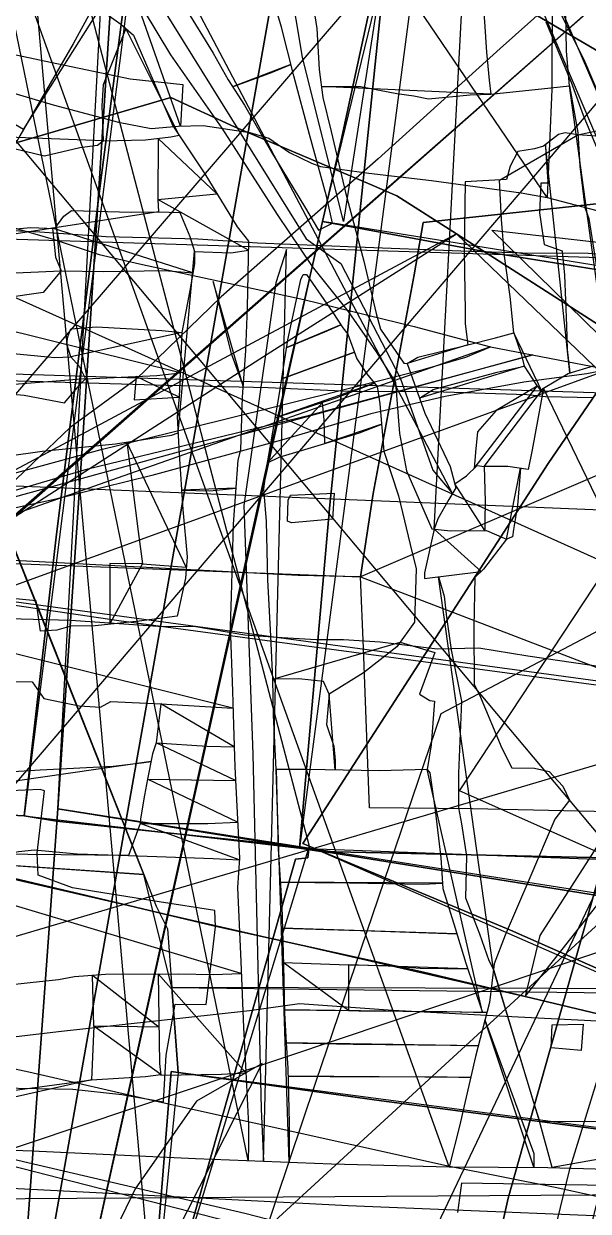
# Model space of a CAD drawing. Extents: x -6790 to 12600, y -1098 to 2171.
# Drawn here: x 399.6 to 434.1, y 421.6 to 494.2 of the extents above; entities that cross this region are included whole.
import ezdxf

# ---------------------------------------------------------------- set-up
doc = ezdxf.new("R2010")
doc.units = 0

msp = doc.modelspace()

# ---------------------------------------------------------------- linework, layer by layer
for points in [[(461.235, 449.5), (55.186, 632.102)], [(533.788, 632.45), (429.949, 612.593), (424.157, 561.315), (420.131, 526.142), (399.522, 409.982), (400.324, 409.705), (415.141, 404.633), (417.437, 403.654), (434.789, 398.635), (473.604, 386.981), (487.01, 383.269), (490.282, 396.013), (499.68, 430.893), (511.789, 475.885), (522.821, 518.226)], [(396.382, 241.494), (408.986, 321.033), (416.171, 357.766), (425.823, 407.503), (429.178, 422.451), (435.123, 443.514), (436.907, 452.178), (445.188, 474.387), (452.637, 493.496), (453.002, 494.431), (459.924, 518.297), (462.514, 523.181), (465.654, 523.349), (471.116, 525.149), (471.74, 525.257), (479.183, 536.294), (484.257, 549.953), (488.056, 560.75), (496.899, 578.961), (504.203, 595.31), (509.554, 603.761), (513.334, 615.269), (521.616, 609.867)], [(415.212, 604.222), (410.957, 564.821), (404.111, 504.21), (403.41, 502.445), (404.663, 502.105), (404.507, 501.081), (405.216, 500.288), (403.159, 468.245), (401.668, 446.218), (397.809, 393.148)], [(431.853, 495.891), (431.831, 490.178), (431.559, 483.579), (354.967, 596.29)], [(400.112, 576.182), (393.263, 552.748), (385.778, 527.97), (384.951, 498.27), (384.766, 497.325), (391.404, 481.203), (392.341, 478.837), (400.931, 457.316), (406.917, 442.217), (407.683, 440.284), (408.374, 438.903), (408.639, 435.307), (450.597, 434.805), (497.405, 434.974), (501.431, 435.07), (501.778, 435.078), (512.329, 436.132), (524.536, 437.455)], [(457.827, 574.096), (456.072, 567.162), (455.333, 562.2), (454.831, 562.243), (454.496, 559.557), (451.433, 534.658), (448.684, 511.652), (446.528, 495.783), (444.267, 475.954), (441.063, 447.852), (440.6, 442.932), (438.867, 443.144), (417.732, 443.629), (416.417, 443.822), (418.285, 464.8), (422.349, 504.411), (424.494, 525.575), (425.665, 529.628), (428.948, 549.776), (432.648, 571.718), (433.51, 573.794)], [(277.919, 557.322), (326.155, 546.663), (385.576, 534.665), (387.009, 534.021), (424.375, 526.227), (446.438, 521.682), (453.614, 520.27), (471.79, 516.481), (515.041, 507.212), (514.165, 499.882), (514.019, 494.129), (508.297, 492.202), (499.544, 488.426), (487.29, 483.375), (478.844, 480.012), (472.741, 477.259), (465.874, 473.925), (442.707, 461.369), (434.006, 456.761), (425.06, 452.023), (417.413, 429.513), (407.772, 400.864)], [(437.716, 479.894), (405.823, 554.675)], [(498.924, 414.491), (479.56, 423.32), (452.199, 435.79), (426.19, 447.318), (441.981, 471.246), (452.782, 487.366), (452.375, 487.607), (442.121, 493.669), (416.688, 508.757), (400.46, 518.515), (398.691, 519.176), (381.977, 524.851), (380.519, 525.726), (366.798, 533.889), (354.127, 541.702), (346.795, 532.849), (344.222, 536.548), (343.013, 538.088), (338.631, 539.338), (330.489, 541.529), (316.296, 545.419), (297.427, 550.451), (292.695, 551.701)], [(291.654, 548.335), (311.75, 543.988), (330.99, 539.686), (337.535, 538.183), (347.399, 528.45), (354.912, 536.397), (356.504, 535.273), (369.693, 526.693), (378.592, 520.979), (373.609, 510.357), (381.159, 511.387), (397.795, 513.466), (398.751, 513.71), (412.586, 505.444), (444.791, 486.593), (431.613, 467.319), (416.625, 444.118), (417.011, 443.957), (429.322, 438.817), (459.463, 425.508), (495.259, 409.807), (523.777, 397.188)], [(443.227, 536.353), (432.529, 541.251), (432.292, 541.384), (431.003, 538.54), (425.69, 527.573), (422.406, 522.738), (417.774, 516.21), (416.079, 513.858), (414.048, 511.041), (409.84, 505.046), (408.126, 503.073), (402.595, 492.965), (399.565, 487.724), (399.348, 487.349), (390.551, 471.321), (388.607, 467.673), (383.991, 461.011), (381.314, 457.148), (374.925, 447.718), (366.508, 435.295), (363.927, 431.486), (348.893, 409.964)], [(404.56, 498.927), (408.558, 492.291), (411.686, 487.799), (415.068, 482.528), (417.208, 479.363), (419.408, 476.608), (421.105, 474.153), (422.283, 472.271), (422.53, 469.149), (422.963, 466.876), (424.517, 463.33), (425.651, 463.212), (427.854, 463.229), (429.064, 462.692), (427.655, 460.863), (427.125, 460.354), (427.071, 457.336), (427.096, 453.825), (427.416, 453.2), (428.778, 449.926), (429.395, 448.729), (430.785, 448.722), (431.665, 448.507), (432.51, 447.607), (432.91, 446.765), (432.022, 445.6), (430.503, 442.013), (428.994, 438.516), (428.313, 436.758), (428.028, 434.405), (427.169, 431.099), (426.191, 426.846), (425.57, 424.359), (385.002, 537.218)], [(416.984, 497.132), (417.483, 493.889), (417.637, 491.386), (417.842, 489.688), (418.365, 487.611), (419.242, 483.886), (420.361, 479.694), (421.107, 476.479), (421.383, 475.533), (422.794, 473.461), (423.01, 473.428), (424.091, 470.401), (425.628, 467.15), (425.981, 465.844), (425.548, 465.134), (424.876, 463.945), (424.641, 463.318), (428.496, 535.722)], [(439.369, 517.96), (425.539, 519.483), (424.691, 519.723), (389.115, 523.16), (374.738, 524.605), (355.702, 526.479), (338.956, 528.247), (327.602, 529.6), (327.623, 526.506), (327.72, 512.021), (328.098, 493.576), (328.566, 491.005), (329.749, 478.091), (330.549, 469.15), (330.772, 468.14), (336.908, 467.362), (357.163, 464.604), (374.404, 462.145), (384.645, 460.73), (394.739, 459.299), (405.396, 457.734), (454.627, 451.104)], [(750.28, 68.681), (377.406, 512.906), (377.406, 512.906), (387.796, 519.124), (392.98, 520.501), (401.865, 521.167), (412.986, 519.963), (423.161, 516.843), (429.873, 512.326), (440.866, 503.829), (450.014, 496.045), (462.536, 483.309), (470.713, 474.994), (483.083, 460.718), (489.704, 451.77), (500.783, 438.102), (516.389, 415.333)], [(254.097, 277.969), (460.985, 520.298)], [(528.56, 464.133), (446.246, 477.305), (427.925, 480.224), (417.829, 482.103), (417.829, 482.103), (418.964, 487.079), (422.759, 504.574), (425.258, 516.074), (426.987, 519.711), (430.59, 519.112), (439.631, 517.639), (457.829, 514.637), (478.2, 511.499), (492.905, 509.233), (494.015, 509.159), (501.25, 508.077), (518.062, 506.204)], [(528.56, 464.133), (446.246, 477.305), (427.925, 480.224), (417.829, 482.103), (417.829, 482.103), (418.964, 487.079), (422.759, 504.574), (425.258, 516.074), (426.987, 519.711), (430.59, 519.112), (439.631, 517.639), (457.829, 514.637), (478.2, 511.499), (492.905, 509.233), (494.015, 509.159), (501.25, 508.077), (518.062, 506.204)], [(403.768, 418.927), (409.422, 444.517), (414.633, 468.103), (417.829, 482.103), (417.829, 482.103), (418.964, 487.079), (422.759, 504.574)], [(403.768, 418.927), (409.422, 444.517), (414.633, 468.103), (417.829, 482.103), (417.829, 482.103), (418.964, 487.079), (422.759, 504.574)], [(403.093, 495.915), (405.516, 494.163), (406.292, 493.492), (408.696, 487.956), (410.641, 485.025), (412.612, 481.773), (413.319, 480.902), (413.226, 476.856), (413.133, 474.213), (412.935, 471.4), (412.815, 468.164), (412.656, 467.537), (412.38, 463.617), (412.254, 459.222), (412.201, 457.372), (412.327, 453.415), (412.393, 451.339), (412.47, 448.79), (412.651, 445.19), (412.755, 443.208), (412.649, 441.416), (412.841, 436.906), (413.014, 432.861), (413.145, 430.166), (413.303, 426.911), (413.321, 425.706), (413.282, 424.744), (397.81, 500.055)], [(438.529, 498.889), (407.411, 471.43), (387.834, 454.19), (380.095, 447.375), (379.72, 447.239), (378.199, 446.69), (380.457, 446.195), (394.001, 443.147), (403.424, 440.936), (411.194, 439.09), (424.008, 436.257), (430.21, 434.769), (442.739, 431.763)], [(379.471, 495.397), (385.95, 493.821), (388.305, 493.074), (391.473, 492.116), (397.304, 490.444), (401.389, 489.238), (405.368, 488.183), (407.366, 487.793), (409.023, 487.923), (410.55, 487.972), (413.385, 487.547), (414.554, 487.206), (415.821, 486.313), (417.169, 485.68), (417.705, 485.469), (420.652, 485.06), (424.485, 484.605), (429.959, 483.858), (431.559, 483.579), (436.285, 482.329)], [(517.57, 495.355), (514.019, 494.129), (508.297, 492.202), (499.544, 488.426), (487.29, 483.375), (478.844, 480.012), (472.741, 477.259), (465.874, 473.925), (442.707, 461.369), (434.006, 456.761), (425.06, 452.023), (417.413, 429.513), (407.772, 400.864)], [(409.418, 495.194), (411.154, 492.388), (412.074, 490.764), (413.062, 489.219), (414.722, 486.35), (416.736, 483.033), (417.589, 481.586), (418.434, 482.007), (418.073, 483.649), (417.03, 487.412), (416.077, 491.007), (415.334, 493.969), (415.097, 494.729)], [(446.599, 484.503), (433.051, 483.018), (423.978, 482.045), (423.422, 478.856), (420.924, 465.486), (420.145, 460.409), (416.344, 460.483), (398.604, 461.414), (390.04, 461.66), (378.927, 461.971), (365.138, 462.592), (362.469, 462.63), (362.469, 462.63), (362.137, 465.564), (361.505, 471.153), (361.359, 474.522), (361.355, 474.611), (361.473, 475.392), (364.374, 480.895), (365.284, 482.961), (366.269, 484.107), (366.983, 487.095), (369.019, 494.562)], [(431.469, 494.3), (432.269, 492.401), (433.02, 490.617), (433.749, 488.597), (434.598, 486.55)], [(346.565, 492.248), (351.792, 492.811), (354.2, 492.811), (357.202, 492.313), (362.603, 490.946), (371.078, 488.748), (375.648, 487.541), (386.66, 484.91), (393.992, 483.172), (401.376, 481.038), (404.185, 480.092), (406.654, 479.526), (416.686, 477.344), (423.439, 475.702), (428.094, 474.45), (435.29, 473.068)], [(464.521, 478.951), (54.984, 491.848)], [(285.034, 397.054), (296.416, 400.956), (297.952, 401.539), (305.017, 408.405), (311.56, 414.472), (321.544, 423.856), (329.377, 431.382), (330.467, 432.412), (337.763, 438.294), (344.475, 443.685), (360.522, 456.392), (368.262, 462.688), (375.678, 468.673), (379.759, 472.182), (385.296, 476.661), (391.829, 481.8), (397.553, 486.317), (398.834, 486.84), (408.565, 489.689), (412.459, 487.897), (420.726, 484.384), (422.376, 483.682), (426.005, 481.357), (242.4, 383.085)], [(436.728, 474.487), (426.005, 481.357), (422.376, 483.682), (420.726, 484.384), (412.459, 487.897), (408.565, 489.689), (398.834, 486.84), (397.553, 486.317), (391.829, 481.8), (385.296, 476.661), (379.759, 472.182), (375.678, 468.673), (368.262, 462.688), (360.522, 456.392), (344.475, 443.685), (337.763, 438.294), (330.467, 432.412), (329.377, 431.382), (321.544, 423.856), (311.56, 414.472)], [(397.81, 486.843), (400.847, 486.128), (403.011, 486.629), (404.091, 486.779), (404.439, 487.035), (361.12, 488.711)], [(449.294, 445.729), (426.984, 446.231), (420.702, 446.295), (420.344, 456.033), (420.145, 460.409), (420.924, 465.486), (423.422, 478.856), (423.978, 482.045), (433.051, 483.018), (446.599, 484.503)], [(462.948, 470.715), (95.241, 482.526)], [(350.526, 482.866), (354.698, 482.806), (362.021, 482.583), (365.203, 482.573), (370.013, 482.415), (374.455, 482.324), (380.252, 482.206), (387.25, 482), (391.297, 481.901), (396.798, 481.65), (400.576, 481.478), (404.624, 481.19), (410.213, 481.048), (413.858, 480.813), (419.908, 480.568), (426.282, 480.32), (430.052, 480.201), (434.059, 480.182), (437.716, 479.894)], [(528.56, 464.133), (446.246, 477.305), (427.925, 480.224), (417.829, 482.103), (417.829, 482.103), (414.633, 468.103), (409.422, 444.517), (403.768, 418.927), (401.11, 406.887), (408.045, 405.564), (419.301, 403.745), (427.879, 402.277), (438.824, 400.541), (445.79, 399.28), (478.678, 393.62), (503.439, 389.948), (519.682, 387.397)], [(528.56, 464.133), (446.246, 477.305), (427.925, 480.224), (417.829, 482.103), (417.829, 482.103), (414.633, 468.103), (409.422, 444.517), (403.768, 418.927), (401.11, 406.887), (408.045, 405.564), (419.301, 403.745), (427.879, 402.277), (438.824, 400.541), (445.79, 399.28), (478.678, 393.62), (503.439, 389.948), (519.682, 387.397)], [(563.34, 349.299), (426.005, 481.357), (426.005, 481.357), (436.728, 474.487), (438.813, 473.122), (444.558, 469.065), (453.222, 462.239), (464.076, 453.336), (471.294, 447.133), (472.576, 445.976), (480.054, 435.402), (482.472, 431.916), (483.206, 430.298), (484.893, 426.992), (489.964, 416.634), (493.336, 409.726), (496.771, 402.684), (500.466, 394.87), (503.141, 389.992), (504.896, 388.15), (512.25, 381.568), (517.488, 376.678)], [(396.237, 467.454), (400.709, 468.077), (405.189, 468.535), (408.614, 469.046), (409.017, 469.205), (410.023, 480.273), (410.023, 480.273), (410.016, 479.531), (409.722, 477.884), (409.236, 475.331), (409.198, 474.334), (409.082, 471.372), (408.966, 470.196), (409.084, 467.89), (409.311, 464.511), (409.558, 461.615), (409.46, 460.318), (408.959, 457.99), (406.642, 457.686), (403.943, 457.416), (402.467, 457.389), (401.608, 457.151), (400.604, 457.077), (400.352, 458.926), (394.496, 459.495)], [(344.883, 451.237), (351.223, 453.268), (359.173, 455.527), (366.575, 457.659), (372.959, 459.225), (377.849, 460.893), (383.974, 462.544), (388.234, 463.783), (392.787, 465.036), (404.325, 468.189), (411.543, 469.957), (419.477, 471.935), (423.986, 473.059), (426.593, 473.818), (428.094, 474.45), (269.124, 418.516)], [(450.322, 419.109), (432.045, 423.086), (425.592, 424.384), (407.702, 428.348), (399.898, 430.14), (394.541, 431.278), (393.35, 431.053), (389.239, 431.6), (387.993, 432.212), (368.327, 440.209), (356.488, 445.265), (348.514, 448.561), (327.41, 457.287), (315.431, 462.333), (298.133, 469.62), (285.825, 474.798)], [(267.398, 412.052), (435.29, 473.068)], [(435.29, 473.068), (433.966, 472.795), (430.119, 472.288), (425.327, 471.41), (420.778, 470.352), (415.336, 468.742), (407.403, 466.581), (401.46, 465.133), (396.365, 464.033), (391.077, 462.703), (387.977, 461.754), (385.066, 461.189), (380.071, 459.472), (375.115, 458.043), (370.619, 456.71), (362.052, 454.017), (356.424, 452.218), (351.884, 450.905), (346.988, 449.49)], [(350.516, 473.66), (354.037, 473.543), (357.761, 473.511), (362.094, 473.364), (366.832, 473.297), (371.928, 473.28), (374.518, 473.206), (378.015, 473.179), (379.453, 473.106), (381.785, 473.153), (386.395, 472.99), (390.591, 472.773), (395.371, 472.485), (400.761, 472.325), (408.3, 472.112), (414.517, 471.976), (419.952, 471.732), (423.953, 471.74), (430.319, 471.53), (431.446, 471.417), (434.359, 471.349)], [(454.553, 423.854), (431.324, 471.929), (431.324, 471.929), (432.825, 472.823), (434.437, 473.313)], [(512.84, 472.042), (254.35, 395.641)], [(396.465, 454.055), (400.092, 453.981), (400.811, 452.97), (402.971, 452.525), (404.267, 452.429), (404.906, 452.782), (407.959, 452.649), (412.36, 452.377), (342.223, 469.915)], [(360.764, 408.51), (347.965, 421.967), (339.027, 431.19), (335.727, 434.655), (335.397, 436.899), (333.246, 451.545), (330.883, 467.635), (330.772, 468.14), (336.908, 467.362), (357.163, 464.604), (374.404, 462.145), (384.645, 460.73), (394.739, 459.299), (405.396, 457.734), (454.627, 451.104), (483.362, 447.407), (508.11, 444.019), (511.167, 443.807), (513.012, 443.678), (521.801, 442.842)], [(388.167, 418.168), (388.972, 422.075), (389.364, 425.745), (390.066, 429.42), (390.396, 431.069), (392.912, 431.585), (401.71, 432.628), (413.376, 433.917), (416.431, 434.329), (422.129, 433.937), (429.78, 433.523), (443.932, 432.818), (452.251, 432.467), (455.987, 432.24), (458.918, 442.394), (460.195, 447.153), (460.716, 449.881), (461.485, 455.763), (462.588, 459.715), (463.212, 461.752), (464.573, 466.659), (371.639, 381.334)], [(513.199, 463.829), (255.061, 377.205)], [(449.294, 445.729), (426.984, 446.231), (420.702, 446.295), (420.344, 456.033), (420.145, 460.409), (416.344, 460.483), (398.604, 461.414), (390.04, 461.66), (378.927, 461.971), (365.138, 462.592), (362.469, 462.63), (362.221, 448.556), (362.027, 439.671), (362.027, 434.984), (348.022, 433.273), (334.531, 431.521), (332.921, 435.427), (323.92, 435.326), (311.819, 435.306), (295.207, 435.105), (278.535, 435.286)], [(396.37, 457.926), (402.469, 457.762), (408.055, 457.373), (409.97, 457.385), (413.095, 456.857), (415.369, 456.703), (417.435, 456.563), (419.107, 456.573), (421.351, 456.432), (424.84, 456.01), (427.373, 456.07), (430.368, 455.565), (436.929, 454.613)], [(395.641, 448.311), (400.599, 448.613), (405.039, 448.844), (406.779, 449.035), (407.362, 449.121), (357.524, 441.909)], [(398.133, 429.184), (402.582, 429.112), (405.582, 428.77), (408.12, 428.319), (408.287, 431.18), (408.824, 434.302), (410.726, 434.266), (411.134, 437.637), (411.302, 439.016), (411.265, 440.019), (407.853, 440.537), (403.908, 441.176), (402.563, 441.394), (400.472, 442.183), (400.416, 443.521), (400.859, 447.331), (400.591, 447.403), (398.749, 447.322)], [(354.672, 411.98), (366.034, 428.443), (377.734, 445.638), (378.199, 446.69), (380.457, 446.195), (394.001, 443.147), (403.424, 440.936), (411.194, 439.09), (424.008, 436.257), (430.21, 434.769), (442.739, 431.763), (449.427, 430.19), (449.187, 429.94), (448.865, 429.214), (443.374, 423.155), (428.694, 406.947)], [(649.295, 260.796), (611.269, 305.815), (577.65, 345.781), (577.518, 350.197), (575.344, 374.682), (559.826, 381.527), (523.777, 397.188), (495.259, 409.807), (459.463, 425.508), (429.322, 438.817), (417.011, 443.957), (416.933, 443.231), (416.174, 443.148), (416.095, 442.872), (407.69, 413.307), (407.69, 413.307), (408.042, 412.483), (434.118, 391.732), (432.54, 351.045), (430.765, 302.516), (513.678, 256.433)], [(435.123, 443.514), (429.178, 422.451), (425.823, 407.503)], [(287.353, 441.761), (308.107, 437.843), (329.168, 432.952), (350.819, 428.572), (364.364, 425.691), (371.824, 424.224), (388.456, 423.577), (404.801, 422.749), (419.406, 422.001), (441.454, 421.102), (459.13, 420.448), (469.802, 420.122), (478.03, 419.712), (498.277, 419.536), (516.411, 418.994)], [(348.813, 432.423), (358.41, 430.418), (368.13, 428.266), (373.039, 427.194), (374.251, 426.848), (378.162, 426.42), (382.757, 426.1), (391.109, 425.671), (400.109, 425.332), (410.083, 424.875), (418.372, 424.536), (425.57, 424.359), (431.583, 424.327), (438.097, 424.131)], [(334.257, 272.999), (414.154, 430.664), (414.154, 430.664), (410.133, 428.363), (406.389, 423.018), (403.221, 416.442)], [(434.893, 430.617), (432.899, 424.144), (429.378, 409.65)], [(487.861, 422.973), (160.317, 420.847)], [(437.155, 423.198), (433.997, 423.246), (426.329, 423.361), (426.077, 421.576)]]:
    msp.add_lwpolyline(points)
for points in [[(678.44, 619.959), (660.663, 602.656), (631.589, 574.688), (620.533, 564.369), (597.763, 541.336), (590.004, 533.543), (583.552, 526.522), (571.695, 521.938), (538.583, 508.904), (514.165, 499.882), (498.596, 491.106), (485.562, 484.198), (477.737, 479.986), (476.99, 479.176), (444.117, 461.361), (417.02, 404.346), (400.729, 370.763), (678.44, 619.959)], [(433.51, 573.794), (432.648, 571.718), (428.948, 549.776), (425.665, 529.628), (424.494, 525.575), (422.349, 504.411), (418.285, 464.8), (416.417, 443.822), (414.162, 444.151), (401.593, 445.467), (399.61, 445.801), (401.584, 463.006), (404.328, 484.944), (406.978, 505.219), (410.153, 529.805), (413.223, 553.304), (416.509, 578.557), (418.491, 595.806), (420.004, 606.918), (441.406, 615.866), (442.02, 598.318), (441.447, 595.881), (437.415, 584.994), (433.51, 573.794)], [(399.61, 445.801), (383.134, 446.654), (345.927, 449.666), (347.687, 467.823), (348.102, 470.514), (372.415, 470.363), (375.321, 501.74), (376.192, 511.299), (378.887, 511.566), (380.18, 532.122), (377.254, 531.737), (379.862, 565.648), (380.535, 574.394), (388.748, 574.501), (393.835, 604.809), (420.004, 606.918), (418.491, 595.806), (416.509, 578.557), (413.223, 553.304), (410.153, 529.805), (406.978, 505.219), (404.328, 484.944), (401.584, 463.006), (399.61, 445.801)], [(399.61, 445.801), (401.584, 463.006), (404.328, 484.944), (406.978, 505.219), (410.153, 529.805), (413.223, 553.304), (416.509, 578.557), (418.491, 595.806), (420.004, 606.918), (399.61, 445.801)], [(416.417, 443.822), (418.285, 464.8), (422.349, 504.411), (424.494, 525.575), (425.665, 529.628), (428.948, 549.776), (432.648, 571.718), (433.51, 573.794), (416.417, 443.822)], [(481.238, 567.191), (471.53, 551.107), (459.724, 531.546), (452.902, 520.67), (450.393, 516.143), (446.78, 510.425), (444.548, 506.556), (436.726, 499.86), (428.691, 492.676), (421.23, 485.938), (411.643, 477.499), (406.436, 472.461), (402.418, 469.528), (400.165, 467.36), (394.383, 461.833), (388.665, 456.753), (380.992, 449.909), (379.419, 448.676), (481.238, 567.191)], [(438.979, 479.853), (433.82, 491.991), (428.977, 501.531), (426.533, 507.082), (424.309, 513.579), (420.899, 521.982), (416.675, 531.417), (413.181, 539.22), (409.355, 547.765), (406.782, 554.463), (438.979, 479.853)], [(420.131, 526.142), (405.092, 529.137), (328.57, 544.384), (327.291, 528.451), (324.828, 497.239), (323.895, 489.695), (321.756, 477.365), (315.499, 443.043), (318.057, 441.921), (333.097, 435.714), (359.278, 424.445), (363.551, 422.611), (371.044, 419.817), (399.522, 409.982), (420.131, 526.142)], [(388.002, 537.073), (389.346, 526.667), (393.053, 520.456), (399.906, 508.59), (407.045, 496.8), (416.844, 481.048), (418.959, 479.537), (422.566, 472.547), (424.569, 466.913), (425.765, 465.489), (388.002, 537.073)], [(360.66, 509.151), (366.187, 518.537), (369.322, 524.455), (375.113, 536.378), (378.996, 534.308), (391.207, 527.624), (416.079, 513.858), (414.048, 511.041), (409.84, 505.046), (408.126, 503.073), (402.595, 492.965), (399.565, 487.724), (395.903, 489.842), (379.079, 499.098), (360.66, 509.151)], [(419.107, 482.102), (416.612, 492.137), (415.838, 496.766), (417.581, 505.143), (419.766, 514.479), (422.17, 523.378), (424.086, 529.384), (427.415, 535.672), (419.107, 482.102)], [(506.887, 532.196), (481.157, 501.03), (478.509, 495.536), (476.258, 493.411), (473.501, 492.501), (472.186, 490.882), (468.417, 485.773), (465.079, 483.952), (462.069, 478.641), (460.526, 475.327), (457.971, 473.481), (452.23, 466.374), (448.765, 463.036), (446.358, 457.58), (444.083, 453.347), (441.61, 451.289), (436.381, 445.579), (434.755, 444.168), (431.103, 438.491), (430.21, 434.769), (506.887, 532.196)], [(426.987, 519.711), (425.258, 516.074), (422.759, 504.574), (418.964, 487.079), (417.829, 482.103), (426.987, 519.711)], [(426.987, 519.711), (425.258, 516.074), (422.759, 504.574), (418.964, 487.079), (417.829, 482.103), (426.987, 519.711)], [(449.347, 519.81), (453.67, 519.404), (461.096, 518.769), (464.596, 518.47), (480.657, 517.099), (498.831, 515.608), (517.182, 514.104), (518.948, 514.171), (525.231, 512.322), (525.398, 512.29), (520.719, 466.655), (514.902, 407.194), (511.622, 408.684), (498.924, 414.491), (479.56, 423.32), (452.199, 435.79), (426.19, 447.318), (441.981, 471.246), (452.782, 487.366), (452.375, 487.607), (450.321, 507.566), (449.347, 519.81)], [(398.751, 513.71), (391.511, 469.141), (383.04, 415.021), (407.69, 413.307), (398.751, 513.71)], [(407.69, 413.307), (416.095, 442.872), (416.174, 443.148), (416.933, 443.231), (417.011, 443.957), (416.625, 444.118), (431.613, 467.319), (444.791, 486.593), (412.586, 505.444), (398.751, 513.71), (391.511, 469.141), (383.04, 415.021), (407.69, 413.307)], [(417.011, 443.957), (416.625, 444.118), (431.613, 467.319), (444.791, 486.593), (412.586, 505.444), (398.751, 513.71), (417.011, 443.957)], [(416.079, 513.858), (414.048, 511.041), (409.84, 505.046), (408.126, 503.073), (402.595, 492.965), (399.565, 487.724), (416.079, 513.858)], [(402.217, 507.71), (401.884, 505.823), (399.726, 505.674), (398.92, 502.123), (396.28, 501.342), (395.43, 497.113), (394.963, 493.159), (401.223, 491.834), (406.082, 490.821), (409.309, 490.475), (409.151, 487.927), (402.217, 507.71)], [(427.078, 505.398), (426.978, 505.076), (427.376, 498.901), (427.735, 494.31), (427.839, 492.448), (428.016, 490.74), (428.106, 489.889), (431.767, 490.281), (432.914, 490.397), (432.739, 492.511), (432.666, 496.114), (432.514, 499.043), (427.078, 505.398)], [(404.663, 502.105), (404.507, 501.081), (405.216, 500.288), (403.159, 468.245), (401.668, 446.218), (404.663, 502.105)], [(401.668, 446.218), (403.159, 468.245), (405.216, 500.288), (404.507, 501.081), (404.663, 502.105), (407.075, 501.45), (487.353, 485.987), (538.142, 476.443), (540.85, 475.693), (534.897, 425.344), (531.349, 425.763), (518.444, 427.768), (463.27, 436.339), (401.668, 446.218)], [(438.529, 498.889), (407.411, 471.43), (387.834, 454.19), (380.095, 447.375), (379.72, 447.239), (438.529, 498.889)], [(111.46, 498.15), (168.014, 488.238), (194.815, 482.741), (214.744, 478.767), (247.701, 470.042), (274.114, 462.214), (282.599, 458.658), (293.804, 455.192), (303.813, 452.802), (317.049, 448.828), (340.743, 441.896), (352.157, 438.52), (374.775, 432.245), (394.585, 425.851), (413.08, 421.519), (423.358, 418.889), (431.814, 417.007), (441.644, 414.497), (460.617, 409.478), (472.539, 405.922), (482.07, 403.054), (111.46, 498.15)], [(514.019, 494.129), (508.297, 492.202), (499.544, 488.426), (487.29, 483.375), (478.844, 480.012), (472.741, 477.259), (465.874, 473.925), (442.707, 461.369), (434.006, 456.761), (425.06, 452.023), (417.413, 429.513), (407.772, 400.864), (404.273, 391.043), (398.367, 373.729), (390.797, 355.262), (388.663, 350.056), (514.019, 494.129)], [(405.819, 493.901), (404.446, 490.465), (404.364, 489.172), (404.439, 487.035), (407.014, 487.091), (408.565, 487.281), (409.083, 487.373), (405.819, 493.901)], [(408.986, 321.033), (416.171, 357.766), (425.823, 407.503), (429.178, 422.451), (435.123, 443.514), (436.907, 452.178), (445.188, 474.387), (452.637, 493.496), (408.986, 321.033)], [(420.145, 460.409), (420.924, 465.486), (423.422, 478.856), (423.978, 482.045), (433.051, 483.018), (446.599, 484.503), (461.588, 486.422), (476.796, 487.681), (486.129, 490.299), (488.794, 490.966), (494.158, 492.146), (494.486, 492.297), (420.145, 460.409)], [(412.342, 490.344), (414.712, 491.212), (415.903, 491.699), (412.342, 490.344)], [(432.914, 490.397), (433.425, 487.554), (433.543, 485.496), (433.861, 482.971), (434.092, 482.289), (434.778, 478.038), (434.993, 476.174), (435.045, 474.695), (435.247, 473.443), (432.914, 490.397)], [(417.763, 490.347), (420.152, 490.362), (422.374, 489.935), (423.419, 489.794), (424.303, 489.591), (426.853, 489.841), (428.106, 489.889), (417.763, 490.347)], [(514.902, 407.194), (511.622, 408.684), (498.924, 414.491), (479.56, 423.32), (452.199, 435.79), (426.19, 447.318), (441.981, 471.246), (452.782, 487.366), (452.375, 487.607), (514.902, 407.194)], [(433.433, 487.408), (432.657, 487.521), (432.238, 487.419), (431.32, 486.703), (430.783, 486.537), (429.77, 486.376), (429.29, 485.497), (429.074, 484.665), (426.54, 484.526), (426.54, 484.526), (426.485, 480.275), (426.551, 476.63), (426.542, 475.848), (426.711, 474.571), (428.396, 474.999), (429.523, 475.309), (429.297, 477.524), (428.953, 479.994), (428.767, 482.239), (428.635, 484.641), (433.433, 487.408)], [(437.145, 488.203), (436.421, 487.833), (435.478, 487.351), (434.872, 487.291), (433.433, 487.408), (437.145, 488.203)], [(407.789, 487.186), (407.768, 483.456), (411.388, 483.794), (407.789, 487.186)], [(431.444, 486.801), (431.476, 486.274), (431.584, 484.551), (431.556, 484.458), (431.159, 484.439), (431.078, 482.64), (431.362, 480.709), (432.466, 480.318), (432.608, 478.834), (432.723, 475.731), (432.776, 474.288), (432.93, 472.855), (431.444, 486.801)], [(407.768, 483.456), (407.82, 482.692), (409.125, 482.662), (409.737, 481.187), (410.023, 480.273), (412.237, 480.188), (413.307, 480.363), (407.768, 483.456)], [(406.917, 442.217), (400.931, 457.316), (392.341, 478.837), (355.728, 482.198), (351.857, 482.774), (353.328, 445.845), (372.764, 444.596), (397.761, 442.847), (406.917, 442.217)], [(374.865, 477.599), (377.963, 477.632), (381.758, 477.805), (381.949, 478.363), (380.989, 480.567), (380.841, 481.968), (380.9, 482.054), (384.296, 482.022), (387.634, 481.832), (389.99, 481.988), (392.21, 482.303), (393.432, 482.535), (394.017, 482.658), (394.244, 482.529), (394.807, 482.088), (395.251, 481.352), (397.074, 481.485), (400.026, 481.751), (401.492, 481.683), (402.026, 482.434), (402.498, 482.784), (406.172, 482.675), (407.82, 482.692), (374.865, 477.599)], [(417.829, 482.103), (414.633, 468.103), (409.422, 444.517), (403.768, 418.927), (401.11, 406.887), (417.829, 482.103)], [(417.829, 482.103), (414.633, 468.103), (409.422, 444.517), (403.768, 418.927), (401.11, 406.887), (417.829, 482.103)], [(401.347, 481.69), (401.526, 479.935), (401.862, 479.095), (404.46, 479.045), (408.177, 479.122), (409.918, 478.981), (401.347, 481.69)], [(417.829, 482.103), (427.925, 480.224), (446.246, 477.305), (528.56, 464.133), (541.026, 462.002), (549.882, 460.599), (578.735, 455.939), (600.969, 452.391), (623.335, 449.046), (417.829, 482.103)], [(417.829, 482.103), (427.925, 480.224), (446.246, 477.305), (528.56, 464.133), (541.026, 462.002), (549.882, 460.599), (578.735, 455.939), (600.969, 452.391), (623.335, 449.046), (417.829, 482.103)], [(242.4, 383.085), (253.558, 383.72), (260.464, 384.046), (271.221, 387.517), (285.777, 392.803), (293.096, 393.874), (297.136, 394.388), (298.943, 396.106), (308.472, 400.882), (316.663, 403.761), (325.299, 406.639), (332.931, 413.825), (345.919, 425.832), (358.283, 437.258), (364.955, 442.19), (378.144, 450.603), (393.208, 460.311), (414.009, 473.716), (426.005, 481.357), (242.4, 383.085)], [(428.18, 481.577), (440.926, 480.13), (450.201, 479.317), (462.766, 471.688), (469.672, 466.951), (479.362, 458.652), (487.878, 451.638), (500.685, 439.861), (516.599, 424.695), (529.112, 412.998), (540.435, 402.049), (548.664, 394.126), (549.378, 391.066), (552.03, 377.023), (554.648, 363.32), (558.831, 356.995), (563.34, 349.299), (428.18, 481.577)], [(415.64, 480.406), (414.986, 478.357), (413.037, 464.767), (413.575, 449.57), (414.085, 427.903), (414.228, 424.705), (415.64, 480.406)], [(401.862, 479.095), (400.777, 477.78), (396.091, 477.091), (395.299, 476.963), (394.875, 478.662), (391.522, 478.537), (390.867, 478.375), (385.953, 478.325), (382.915, 478.266), (381.896, 478.208), (401.862, 479.095)], [(392.341, 478.837), (400.931, 457.316), (406.917, 442.217), (392.341, 478.837)], [(416.658, 478.876), (416.862, 478.869), (418.462, 476.539), (419.073, 475.608), (419.377, 475.22), (419.936, 473.711), (420.509, 472.832), (421.174, 472.02), (421.342, 470.968), (421.584, 468.081), (422.48, 465.356), (423.314, 461.87), (423.543, 460.913), (423.445, 457.625), (422.381, 456.131), (420.326, 454.544), (418.236, 453.232), (417.899, 454.007), (416.388, 454.178), (414.806, 454.148), (414.67, 456.776), (414.501, 460.218), (414.411, 463.787), (414.249, 465.774), (414.436, 467.139), (414.703, 468.645), (415.196, 471.59), (415.718, 474.879), (416.501, 478.56), (416.658, 478.876)], [(411.161, 478.446), (412.238, 474.102), (412.98, 472.045), (411.161, 478.446)], [(395.259, 476.309), (395.265, 475.044), (395.266, 474.641), (395.551, 474.369), (395.551, 474.369), (401.486, 473.803), (402.456, 473.84), (402.965, 473.268), (403.357, 472.492), (407.718, 472.69), (409.14, 472.853), (395.259, 476.309)], [(402.456, 473.84), (402.215, 474.621), (402.275, 475.071), (402.463, 475.543), (404.035, 475.681), (408.015, 475.443), (409.236, 475.331), (402.456, 473.84)], [(415.644, 474.414), (417.983, 475.376), (418.946, 475.802), (415.644, 474.414)], [(429.523, 475.309), (429.994, 473.952), (430.142, 473.276), (430.939, 472.051), (431.275, 471.659), (429.523, 475.309)], [(423.01, 473.428), (423.653, 473.811), (426.711, 474.571), (423.01, 473.428)], [(354.995, 453.183), (375.335, 459.037), (385.186, 461.968), (394.651, 464.387), (403.506, 467), (417.042, 470.283), (430.679, 473.954), (354.995, 453.183)], [(415.339, 472.494), (418.565, 473.679), (419.781, 474.129), (415.339, 472.494)], [(55.142, 446.991), (100.195, 454.577), (104.473, 455.781), (224.767, 473.114), (461.17, 463.407), (418.896, 266.348), (473.538, 223.763), (408.246, 162.089), (348.154, 91.288), (230.725, 129.782), (178.952, 201.706), (100.394, 217.952), (74.076, 298.715), (55.017, 301.46), (55.142, 446.991)], [(423.765, 471.315), (424.596, 471.848), (428.501, 472.897), (430.142, 473.276), (423.765, 471.315)], [(395.419, 471.871), (399.611, 471.489), (402.079, 471.024), (403.09, 472.241), (403.357, 472.492), (395.419, 471.871)], [(406.445, 472.632), (406.323, 471.218), (409.082, 471.372), (406.445, 472.632)], [(414.949, 470.118), (418.675, 471.335), (420.352, 471.994), (420.999, 472.234), (414.949, 470.118)], [(430.939, 472.051), (428.436, 470.552), (427.292, 469.26), (427.18, 468.016), (427.101, 467.021), (430.939, 472.051)], [(431.324, 471.929), (430.633, 468.152), (430.39, 466.966), (429.146, 467.147), (427.713, 467.142), (431.324, 471.929)], [(414.474, 467.356), (415.183, 467.703), (417.974, 468.542), (417.935, 469.985), (417.832, 471.06), (414.474, 467.356)], [(417.974, 468.542), (420.095, 469.199), (421.445, 469.735), (417.974, 468.542)], [(405.876, 468.637), (406.582, 463.171), (406.837, 461.201), (409.512, 460.999), (405.876, 468.637)], [(330.772, 468.14), (336.908, 467.362), (357.163, 464.604), (374.404, 462.145), (384.645, 460.73), (394.739, 459.299), (405.396, 457.734), (454.627, 451.104), (483.362, 447.407), (330.772, 468.14)], [(425.918, 466.078), (426.629, 466.58), (427.286, 467.194), (427.713, 467.142), (427.758, 464.994), (427.745, 463.846), (427.749, 463.228), (425.918, 466.078)], [(429.926, 467.033), (429.746, 464.757), (429.491, 463.283), (429.43, 462.852), (429.064, 462.692), (429.926, 467.033)], [(409.233, 465.685), (410.947, 465.664), (412.535, 465.82), (409.233, 465.685)], [(415.886, 465.383), (418.094, 465.493), (418.546, 465.515), (418.45, 463.919), (415.944, 463.692), (415.69, 463.801), (415.732, 465.076), (415.886, 465.383)], [(424.641, 463.318), (424.053, 460.647), (424.053, 460.3), (427.516, 460.729), (424.641, 463.318)], [(420.145, 460.409), (416.344, 460.483), (398.604, 461.414), (390.04, 461.66), (378.927, 461.971), (365.138, 462.592), (362.469, 462.63), (420.145, 460.409)], [(406.837, 461.201), (404.848, 461.219), (404.851, 457.507), (406.837, 461.201)], [(486.108, 435.098), (483.297, 434.797), (472.974, 433.656), (466.565, 432.755), (466.456, 445.194), (449.294, 445.729), (426.984, 446.231), (420.702, 446.295), (420.344, 456.033), (420.145, 460.409), (486.108, 435.098)], [(424.914, 460.406), (425.265, 459.217), (425.403, 457.936), (425.685, 455.935), (426.325, 452.814), (426.146, 448.413), (426.13, 446.287), (426.326, 445.304), (426.623, 443.327), (426.569, 440.798), (427.428, 438.594), (427.989, 436.966), (428.272, 436.419), (424.914, 460.406)], [(422.573, 456.4), (424.693, 455.771), (423.756, 453.224), (424.384, 452.843), (424.668, 452.795), (424.461, 450.143), (424.22, 448.638), (421.293, 448.545), (416.896, 448.63), (415.003, 448.638), (414.846, 451.945), (414.806, 454.148), (422.573, 456.4)], [(418.236, 453.232), (418.085, 451.374), (418.515, 450.053), (418.612, 449.19), (418.601, 448.597), (418.236, 453.232)], [(407.959, 452.649), (407.669, 450.258), (410.783, 450.053), (412.433, 450.008), (407.959, 452.649)], [(407.669, 450.258), (407.453, 449.583), (407.149, 448.044), (412.512, 447.95), (407.669, 450.258)], [(415.003, 448.638), (415.13, 443.771), (415.347, 440.281), (415.441, 436.67), (415.517, 433.772), (415.621, 431.926), (415.719, 430.378), (415.802, 427.047), (415.802, 425.034), (415.786, 424.642), (415.003, 448.638)], [(424.22, 448.638), (424.385, 448.434), (424.704, 446.146), (425.064, 443.231), (425.182, 441.368), (425.931, 438.948), (426.594, 436.806), (427.601, 433.787), (424.22, 448.638)], [(407.149, 448.044), (406.954, 447.062), (406.727, 445.613), (406.689, 445.342), (410.835, 445.323), (412.639, 445.413), (407.149, 448.044)], [(408.911, 318.17), (406.63, 313.323), (364.655, 326.091), (367.489, 346.386), (371.65, 373.467), (383.134, 446.654), (399.61, 445.801), (401.593, 445.467), (414.162, 444.151), (416.417, 443.822), (417.732, 443.629), (438.867, 443.144), (440.6, 442.932), (442.334, 442.721), (459.516, 441.026), (459.115, 439.213), (453.692, 414.719), (446.202, 381.408), (439.505, 351.388), (430.868, 311.449), (408.911, 318.17)], [(430.21, 434.769), (424.008, 436.257), (411.194, 439.09), (403.424, 440.936), (394.001, 443.147), (380.457, 446.195), (378.199, 446.69), (430.21, 434.769)], [(397.809, 393.148), (401.668, 446.218), (463.27, 436.339), (518.444, 427.768), (531.349, 425.763), (534.897, 425.344), (534.412, 421.245), (528.307, 371.378), (528.28, 371.095), (469.579, 380.96), (397.809, 393.148)], [(401.668, 446.218), (463.27, 436.339), (518.444, 427.768), (531.349, 425.763), (534.897, 425.344), (401.668, 446.218)], [(353.328, 445.845), (372.764, 444.596), (397.761, 442.847), (406.917, 442.217), (353.328, 445.845)], [(353.328, 445.845), (372.764, 444.596), (397.761, 442.847), (406.917, 442.217), (407.683, 440.284), (408.374, 438.903), (408.639, 435.307), (409.021, 430.126), (408.584, 430.187), (406.635, 405.916), (402.791, 406.281), (402.481, 406.305), (401.019, 406.421), (376.11, 405.814), (356.724, 407.125), (354.436, 407.245), (354.141, 417.373), (353.328, 445.845)], [(416.417, 443.822), (414.162, 444.151), (401.593, 445.467), (399.61, 445.801), (416.417, 443.822)], [(406.689, 445.342), (405.986, 443.38), (411.148, 443.203), (412.75, 443.108), (406.689, 445.342)], [(366.978, 443.774), (371.823, 443.352), (372.847, 443.139), (375.691, 442.953), (375.938, 443.796), (380.23, 443.594), (385.972, 443.19), (390.207, 442.918), (393.033, 443.067), (394.73, 443.319), (395.588, 443.43), (397.032, 443.311), (397.52, 443.247), (399.269, 443.629), (400.253, 443.718), (402.845, 443.47), (404.738, 443.409), (405.986, 443.38), (366.978, 443.774)], [(407.69, 413.307), (416.095, 442.872), (416.174, 443.148), (416.933, 443.231), (417.011, 443.957), (407.69, 413.307)], [(440.6, 442.932), (438.867, 443.144), (417.732, 443.629), (416.417, 443.822), (440.6, 442.932)], [(575.344, 374.682), (559.826, 381.527), (523.777, 397.188), (495.259, 409.807), (459.463, 425.508), (429.322, 438.817), (417.011, 443.957), (575.344, 374.682)], [(390.306, 442.923), (390.24, 440.233), (390.169, 436.863), (390.112, 435.066), (391.016, 434.862), (392.889, 434.921), (394.807, 435.16), (396.984, 435.303), (399.971, 435.611), (401.71, 435.795), (402.694, 435.993), (404.58, 436.125), (409.049, 436.147), (411.147, 436.098), (412.873, 436.171), (390.306, 442.923)], [(406.917, 442.217), (407.683, 440.284), (408.374, 438.903), (408.639, 435.307), (406.917, 442.217)], [(415.256, 441.752), (419.475, 441.716), (423.963, 441.616), (425.162, 441.692), (415.256, 441.752)], [(415.382, 438.947), (420.829, 438.785), (426.043, 438.586), (415.382, 438.947)], [(415.437, 436.836), (419.428, 436.701), (419.413, 433.899), (415.437, 436.836)], [(407.849, 432.883), (403.873, 432.946), (403.791, 436.07), (407.849, 432.883)], [(407.798, 436.141), (407.884, 430.676), (407.965, 429.955), (411.664, 430.024), (413.148, 430.096), (407.798, 436.141)], [(419.428, 436.701), (421.77, 436.665), (423.805, 436.492), (426.713, 436.45), (419.428, 436.701)], [(428.272, 436.419), (430.697, 428.372), (431.087, 427.148), (428.272, 436.419)], [(408.639, 435.307), (450.597, 434.805), (497.405, 434.974), (501.431, 435.07), (408.639, 435.307)], [(501.778, 435.078), (502.481, 418.286), (481.861, 420.562), (463.537, 422.998), (454.499, 424.131), (441.366, 425.777), (421.431, 428.395), (409.021, 430.126), (408.639, 435.307), (450.597, 434.805), (497.405, 434.974), (501.431, 435.07), (501.778, 435.078)], [(449.427, 430.19), (442.739, 431.763), (430.21, 434.769), (449.427, 430.19)], [(415.512, 433.953), (419.413, 433.899), (420.042, 433.886), (425.418, 433.846), (427.866, 433.78), (415.512, 433.953)], [(427.751, 433.336), (430.738, 425.172), (430.734, 424.331), (427.751, 433.336)], [(403.873, 432.946), (403.727, 429.681), (407.025, 429.885), (407.961, 429.99), (403.873, 432.946)], [(431.861, 433.029), (433.743, 433.08), (433.632, 431.46), (431.805, 431.631), (431.861, 433.029)], [(415.621, 431.926), (419.703, 431.85), (425.643, 431.793), (427.338, 431.748), (415.621, 431.926)], [(406.635, 405.916), (408.584, 430.187), (409.021, 430.126), (406.635, 405.916)], [(502.479, 417.545), (502.481, 418.286), (481.861, 420.562), (463.537, 422.998), (454.499, 424.131), (441.366, 425.777), (421.431, 428.395), (409.021, 430.126), (408.584, 430.187), (406.635, 405.916), (406.966, 405.884), (408.571, 406.011), (421.592, 407.723), (460.272, 412.42), (502.479, 417.545)], [(403.727, 429.681), (398.203, 428.439), (394.65, 427.865), (389.413, 427.549), (381.696, 426.887), (379.996, 426.86), (379.144, 426.351), (403.727, 429.681)], [(409.021, 430.126), (421.431, 428.395), (441.366, 425.777), (454.499, 424.131), (409.021, 430.126)], [(415.731, 429.897), (420.847, 429.853), (424.735, 429.879), (426.876, 429.825), (415.731, 429.897)], [(431.858, 424.319), (431.087, 427.148), (438.266, 427.119), (444.861, 426.866), (445.083, 428.552), (445.455, 428.873), (446.581, 428.674), (449.098, 427.795), (451.258, 428.273), (452.54, 428.341), (455.026, 428.426), (431.858, 424.319)]]:
    msp.add_lwpolyline(points, close=True)

doc.saveas('drawing.dxf')
